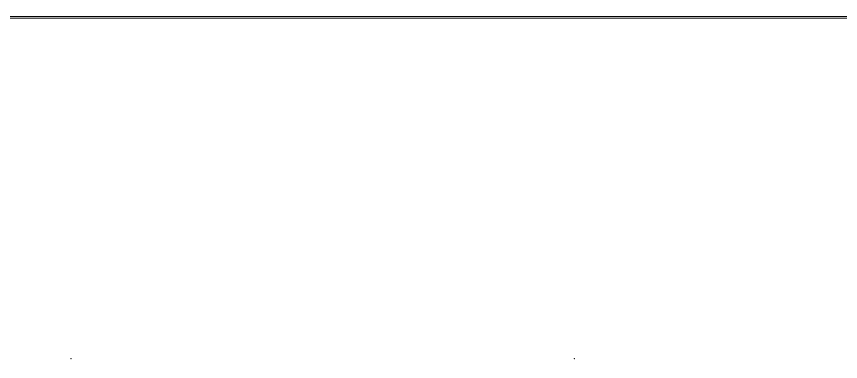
# Model space of a CAD drawing. Header units: inches. Extents: x -17229 to 23588, y -1896 to 20170.
# Drawn here: x -12105 to -2933, y 16300 to 20142 of the extents above; entities that cross this region are included whole.
import ezdxf

# ---------------------------------------------------------------- set-up
doc = ezdxf.new("R2010")
doc.units = ezdxf.units.IN
doc.header["$MEASUREMENT"] = 0
doc.linetypes.add('PHANTOM', pattern=[12.7, 6.35, -1.27, 1.27, -1.27, 1.27, -1.27])
doc.layers.add('PK24E', color=7, linetype='Continuous')
doc.layers.add('PK24E-DATA', color=7, linetype='Continuous')
doc.layers.add('PK24E-HELPER', color=253, linetype='PHANTOM', true_color=0xa1a1a1)
doc.styles.add('Annotative', font='arial.ttf')
doc.styles.get("Standard").update_dxf_attribs({"font": 'arial.ttf'})

# ---------------------------------------------------------------- blocks, each defined once
blk = doc.blocks.new('*U17')
at = {"layer": 'PK24E-HELPER', "lineweight": 5}
for p in [(-280, 597), (280, 597)]:
    blk.add_point(p, dxfattribs=at)
at = {"layer": 'PK24E-DATA', "lineweight": 5}
for tag, p in [('COMP_TYPE', (0.83, 27.92)), ('LAYOUT_ID', (0.83, 17.92)), ('SYSTEM_ID', (0.83, 7.92)), ('CARRIER_ID', (0.83, -2.08)), ('CAR_TYPE', (0.83, -12.08))]:
    blk.add_attdef(tag, p, '', height=5, dxfattribs=at)
blk = doc.blocks.new('*U53')
at = {"layer": 'PK24E', "color": 20, "lineweight": 5, "true_color": 0xf54b32}
for points in [[(0, 0), (40816.7, 0), (40816.7, 22038.1), (0, 22038.1)], [(20, 20), (40796.7, 20), (40796.7, 22018.1), (20, 22018.1)]]:
    blk.add_lwpolyline(points, close=True, dxfattribs=at)
at = {"layer": 'PK24E-DATA', "lineweight": 5, "style": 'Annotative'}
for tag, p in [('VERSION', (70, 20)), ('COMP_TYPE', (70, 40)), ('PROJECT', (70, 30))]:
    blk.add_attdef(tag, p, '', height=5, dxfattribs=at)

msp = doc.modelspace()

# ---------------------------------------------------------------- block references
at = {"layer": 'PK24E', "lineweight": 5, "xscale": 10, "yscale": 10, "zscale": 10}
msp.add_blockref('*U17', (-8697.1, 10363.3), dxfattribs=at)

# ---------------------------------------------------------------- next in the draw order: block references
at = {"lineweight": 5}
msp.add_blockref('*U53', (-17228.8, -1895.6), dxfattribs=at)

doc.saveas('drawing.dxf')
